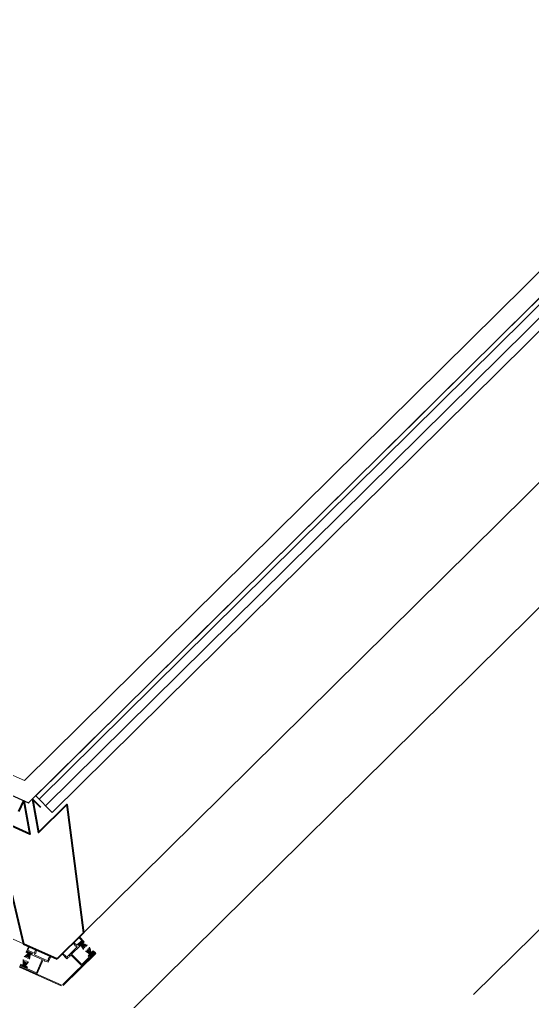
# Model space of a CAD drawing. Header units: inches. Extents: x -26575 to 27, y -11337 to 2257.
# Drawn here: x -23923.9 to -23896.5, y 1309.5 to 1362 of the extents above; entities that cross this region are included whole.
import ezdxf

# ---------------------------------------------------------------- set-up
doc = ezdxf.new("R2010")
doc.units = ezdxf.units.IN
doc.header["$LTSCALE"] = 48
doc.header["$MEASUREMENT"] = 0
doc.linetypes.add('NB - 12th floor_plan$0$HIDDEN2', pattern=[0.1875, 0.125, -0.0625])
for name, color, linetype in [('A106$0$A-CLNG-RAIL', 8, 'Continuous'), ('A106$0$A-FLOR-SLAB', 8, 'Continuous'), ('A106$0$A-GLAZ', 8, 'Continuous'), ('A106$0$A-GLAZ-CRNA', 8, 'Continuous'), ('A112$0$A-CLNG-RAIL', 8, 'Continuous'), ('A112$0$A-FLOR-SLAB', 8, 'Continuous'), ('A112$0$A-GLAZ', 8, 'Continuous'), ('A112$0$A-GLAZ-CRNA', 8, 'Continuous'), ('A612$0$A-CLNG-RAIL', 8, 'Continuous'), ('A612$0$A-CLNG-SFFT', 8, 'Continuous'), ('NB - 12th floor_plan$0$STFIN1', 1, 'NB - 12th floor_plan$0$HIDDEN2'), ('NB - 12th floor_plan$0$STSLABNOTCH', 1, 'NB - 12th floor_plan$0$HIDDEN2'), ('XREF', 7, 'Continuous')]:
    doc.layers.add(name, color=color, linetype=linetype)

# ---------------------------------------------------------------- blocks, each defined once
blk = doc.blocks.new('*U574')
at = {"layer": 'A106$0$A-CLNG-RAIL', "linetype": 'Continuous', "lineweight": 13}
for p, q in [((-0.354, 0.806), (-0.5, 0.475)), ((-0.443, 0.494), (-0.423, 0.54)), ((-0.423, 0.54), (-0.149, 0.418)), ((-0.403, 0.585), (-0.313, 0.788)), ((-0.061, 0.434), (-0.403, 0.585)), ((-0.313, 0.788), (-0.354, 0.806)), ((0.029, 0.637), (-0.061, 0.434)), ((0.018, 0.414), (0.037, 0.543)), ((0.07, 0.619), (0.029, 0.637)), ((0.037, 0.543), (0.07, 0.619)), ((-0.5, 0.475), (-0.404, 0.433)), ((-0.388, 0.47), (-0.443, 0.494)), ((-0.404, 0.433), (-0.388, 0.47)), ((-0.224, 0.397), (-0.24, 0.36)), ((-0.24, 0.36), (0.366, 0.092)), ((-0.169, 0.372), (-0.224, 0.397)), ((-0.149, 0.418), (-0.169, 0.372)), ((-0.052, 0.342), (-0.014, 0.428)), ((0.667, 0.024), (-0.052, 0.342)), ((-0.014, 0.428), (0.018, 0.414)), ((0.366, 0.092), (0.052, -0.618)), ((0.078, -0.684), (0.412, 0.071)), ((0.412, 0.071), (0.498, 0.033)), ((0.498, 0.033), (0.484, 0.001)), ((0.484, 0.001), (0.612, -0.017)), ((0.705, 0.11), (0.667, 0.024)), ((0.756, 0.225), (0.673, 0.124)), ((0.673, 0.124), (0.705, 0.11)), ((0.688, -0.051), (0.835, 0.28)), ((0.789, 0.3), (0.756, 0.225)), ((0.835, 0.28), (0.789, 0.3)), ((-0.778, -0.152), (-0.835, -0.28)), ((-0.835, -0.28), (0.078, -0.684)), ((-0.682, -0.194), (-0.778, -0.152)), ((-0.773, -0.252), (-0.753, -0.207)), ((-0.499, -0.374), (-0.773, -0.252)), ((-0.753, -0.207), (-0.698, -0.231)), ((-0.698, -0.231), (-0.682, -0.194)), ((-0.518, -0.267), (-0.534, -0.304)), ((-0.534, -0.304), (-0.479, -0.328)), ((-0.422, -0.31), (-0.518, -0.267)), ((-0.479, -0.328), (-0.499, -0.374)), ((-0.458, -0.392), (-0.422, -0.31)), ((0.052, -0.618), (-0.458, -0.392)), ((0.612, -0.017), (0.688, -0.051))]:
    blk.add_line(p, q, dxfattribs=at)
at = {"layer": 'A106$0$A-CLNG-RAIL', "lineweight": 13, "flags": 128}
for points in [[(-0.382, 0.496), (-0.21, 0.42)], [(-0.245, 0.422), (-0.256, 0.367), (-0.28, 0.298), (-0.315, 0.105)], [(-0.71, -0.245), (-0.538, -0.321)], [(-0.563, -0.297), (-0.53, -0.252), (-0.495, -0.188), (-0.376, -0.031)]]:
    blk.add_lwpolyline(points, dxfattribs=at)
at = {"layer": 'A106$0$A-CLNG-RAIL', "lineweight": 13}
for points in [[(-0.687, -0.248), (-0.657, -0.209), (-0.654, -0.157), (-0.658, -0.076), (-0.662, -0.048), (-0.659, 0.094)], [(-0.66, -0.26), (-0.645, -0.227), (-0.623, -0.177), (-0.621, -0.099), (-0.623, -0.065), (-0.611, 0.073)], [(-0.637, -0.277), (-0.627, -0.262), (-0.604, -0.225), (-0.579, -0.137), (-0.575, -0.086), (-0.543, 0.043)], [(-0.618, -0.286), (-0.563, -0.191), (-0.547, -0.125), (-0.532, -0.105), (-0.479, 0.014)], [(-0.364, 0.482), (-0.373, 0.432), (-0.409, 0.395), (-0.472, 0.344), (-0.495, 0.328), (-0.599, 0.23)], [(-0.337, 0.469), (-0.351, 0.436), (-0.373, 0.386), (-0.43, 0.332), (-0.457, 0.311), (-0.55, 0.209)], [(-0.309, 0.464), (-0.314, 0.446), (-0.325, 0.405), (-0.373, 0.327), (-0.409, 0.29), (-0.482, 0.179)], [(-0.29, 0.455), (-0.323, 0.351), (-0.361, 0.295), (-0.366, 0.27), (-0.418, 0.15)], [(-0.262, 0.429), (-0.284, 0.38), (-0.308, 0.324), (-0.317, 0.275), (-0.323, 0.252), (-0.354, 0.122)], [(-0.58, -0.289), (-0.558, -0.239), (-0.533, -0.184), (-0.502, -0.145), (-0.49, -0.124), (-0.414, -0.014)]]:
    blk.add_open_spline(points, degree=3, dxfattribs=at)
blk = doc.blocks.new('*U575')
at = {"layer": 'A106$0$A-CLNG-RAIL', "linetype": 'Continuous', "lineweight": 13}
for p, q in [((-0.285, 0.553), (-0.253, 0.585)), ((-0.227, 0.494), (-0.285, 0.553)), ((-0.253, 0.585), (-0.097, 0.427)), ((-0.097, 0.427), (0.169, 0.69)), ((0.204, 0.654), (-0.009, 0.444)), ((0.013, 0.848), (0.045, 0.88)), ((0.169, 0.69), (0.013, 0.848)), ((0.045, 0.88), (0.299, 0.622)), ((0.196, 0.577), (0.239, 0.619)), ((0.225, 0.548), (0.196, 0.577)), ((0.239, 0.619), (0.204, 0.654)), ((0.299, 0.622), (0.225, 0.548)), ((-0.88, -0.034), (-0.844, 0.001)), ((-0.844, 0.001), (-0.786, -0.058)), ((-0.632, -0.214), (-0.073, 0.339)), ((0.097, 0.422), (-0.375, -0.044)), ((-0.164, 0.381), (-0.227, 0.494)), ((-0.139, 0.405), (-0.164, 0.381)), ((-0.073, 0.339), (-0.139, 0.405)), ((-0.009, 0.444), (0.026, 0.408)), ((0.026, 0.408), (0.068, 0.45)), ((0.068, 0.45), (0.097, 0.422)), ((0.88, 0.034), (0.17, -0.667)), ((0.599, -0.172), (0.813, 0.038)), ((0.707, 0.06), (0.781, 0.134)), ((0.735, 0.032), (0.707, 0.06)), ((0.778, 0.074), (0.735, 0.032)), ((0.813, 0.038), (0.778, 0.074)), ((0.781, 0.134), (0.88, 0.034)), ((-0.626, -0.292), (-0.88, -0.034)), ((-0.786, -0.058), (-0.673, -0.122)), ((-0.673, -0.122), (-0.698, -0.147)), ((-0.698, -0.147), (-0.632, -0.214)), ((-0.566, -0.233), (-0.626, -0.292)), ((-0.453, -0.17), (-0.566, -0.233)), ((-0.411, -0.079), (-0.478, -0.145)), ((-0.478, -0.145), (-0.453, -0.17)), ((0.17, -0.667), (-0.411, -0.079)), ((-0.375, -0.044), (0.17, -0.596)), ((0.17, -0.596), (0.567, -0.204)), ((0.504, -0.14), (0.579, -0.066)), ((0.567, -0.204), (0.504, -0.14)), ((0.607, -0.095), (0.564, -0.137)), ((0.564, -0.137), (0.599, -0.172)), ((0.579, -0.066), (0.607, -0.095))]:
    blk.add_line(p, q, dxfattribs=at)
at = {"layer": 'A106$0$A-CLNG-RAIL', "lineweight": 13, "flags": 128}
for points in [[(0.181, 0.599), (0.048, 0.467)], [(0.079, 0.481), (0.109, 0.434), (0.156, 0.378), (0.258, 0.21)], [(0.632, -0.078), (0.585, -0.047), (0.529, 0), (0.362, 0.104)], [(0.751, 0.023), (0.617, -0.109)]]:
    blk.add_lwpolyline(points, dxfattribs=at)
at = {"layer": 'A106$0$A-CLNG-RAIL', "lineweight": 13}
for points in [[(0.11, 0.528), (0.178, 0.442), (0.233, 0.404), (0.246, 0.383), (0.338, 0.289)], [(0.124, 0.543), (0.135, 0.528), (0.161, 0.494), (0.233, 0.438), (0.28, 0.416), (0.388, 0.338)], [(0.148, 0.558), (0.174, 0.532), (0.212, 0.494), (0.285, 0.463), (0.317, 0.452), (0.44, 0.39)], [(0.17, 0.579), (0.195, 0.536), (0.242, 0.515), (0.319, 0.489), (0.347, 0.482), (0.478, 0.428)], [(0.092, 0.494), (0.131, 0.456), (0.173, 0.412), (0.198, 0.369), (0.213, 0.35), (0.288, 0.24)], [(0.645, -0.065), (0.606, -0.026), (0.564, 0.017), (0.521, 0.043), (0.502, 0.058), (0.392, 0.134)], [(0.679, -0.048), (0.594, 0.021), (0.556, 0.077), (0.535, 0.09), (0.442, 0.183)], [(0.694, -0.033), (0.679, -0.022), (0.645, 0.004), (0.59, 0.077), (0.568, 0.124), (0.492, 0.232)], [(0.709, -0.01), (0.684, 0.016), (0.645, 0.055), (0.616, 0.128), (0.605, 0.16), (0.545, 0.285)], [(0.731, 0.012), (0.688, 0.038), (0.667, 0.085), (0.642, 0.162), (0.636, 0.19), (0.583, 0.322)]]:
    blk.add_open_spline(points, degree=3, dxfattribs=at)
blk = doc.blocks.new('A106')
at = {"layer": 'A106$0$A-CLNG-RAIL', "lineweight": 13}
for points in [[(-23919.863, 1312.095), (-23921.603, 1310.376), (-23921.615, 1310.434), (-23919.898, 1312.131)], [(-23923.939, 1311.348), (-23921.702, 1310.358), (-23921.711, 1310.417), (-23923.919, 1311.394)]]:
    blk.add_3dface(points, dxfattribs=at)
at = {"layer": 'A106$0$A-FLOR-SLAB', "lineweight": 0, "flags": 128}
blk.add_lwpolyline([(-23869.273, 1530.347), (-23869.273, 1357.192), (-23920.878, 1306.152), (-24082.047, 1377.514)], dxfattribs=at)
at = {"layer": 'A106$0$A-GLAZ', "lineweight": 0, "flags": 128}
blk.add_lwpolyline([(-24088.548, 1394.334), (-23923.662, 1321.329), (-23882.023, 1362.512), (-23882.025, 1543.099)], dxfattribs=at)
at = {"layer": 'A106$0$A-GLAZ', "lineweight": 40, "flags": 128}
for points in [[(-23923.962, 1319.675), (-23923.705, 1320.254), (-23923.377, 1318.468), (-23925.331, 1319.333), (-23923.715, 1312.603), (-23921.916, 1311.807)], [(-23922.798, 1319.888), (-23923.244, 1320.339), (-23922.916, 1318.553), (-23921.397, 1320.056), (-23920.518, 1313.19), (-23921.916, 1311.807)]]:
    blk.add_lwpolyline(points, dxfattribs=at)
at = {"layer": 'A106$0$A-GLAZ', "lineweight": 0}
blk.add_point((-23923.443, 1320.138), dxfattribs=at)
at = {"layer": 'A106$0$A-GLAZ-CRNA', "lineweight": 0}
for p, q in [((-23921.916, 1311.807), (-24084.467, 1383.78)), ((-23922.891, 1320.337), (-23881.201, 1361.571)), ((-23922.539, 1319.981), (-23880.849, 1361.215)), ((-23921.916, 1311.807), (-23874.023, 1359.175))]:
    blk.add_line(p, q, dxfattribs=at)
at = {"layer": 'A106$0$A-GLAZ-CRNA', "lineweight": 30}
for p, q in [((-23923.067, 1320.514), (-23881.376, 1361.748)), ((-23922.187, 1319.626), (-23880.497, 1360.86)), ((-23923.066, 1320.515), (-23922.187, 1319.626))]:
    blk.add_line(p, q, dxfattribs=at)
at = {"layer": 'A106$0$A-CLNG-RAIL', "lineweight": 13}
for name, p in [('*U575', (-23920.778, 1312.096)), ('*U574', (-23923.084, 1311.674))]:
    blk.add_blockref(name, p, dxfattribs=at)
blk = doc.blocks.new('A112')
at = {"layer": 'A112$0$A-CLNG-RAIL', "lineweight": 13}
for p, q in [((-23921.063, 1312.65), (-23921.031, 1312.681)), ((-23921.004, 1312.591), (-23921.063, 1312.65)), ((-23921.031, 1312.681), (-23920.875, 1312.524)), ((-23920.941, 1312.477), (-23921.004, 1312.591)), ((-23920.875, 1312.524), (-23920.609, 1312.786)), ((-23920.574, 1312.751), (-23920.787, 1312.54)), ((-23920.765, 1312.944), (-23920.733, 1312.976)), ((-23920.609, 1312.786), (-23920.765, 1312.944)), ((-23920.733, 1312.976), (-23920.478, 1312.718)), ((-23920.581, 1312.673), (-23920.538, 1312.715)), ((-23920.553, 1312.645), (-23920.581, 1312.673)), ((-23920.538, 1312.715), (-23920.574, 1312.751)), ((-23920.478, 1312.718), (-23920.553, 1312.645)), ((-23923.438, 1312.48), (-23923.584, 1312.149)), ((-23923.584, 1312.149), (-23923.488, 1312.107)), ((-23923.527, 1312.168), (-23923.507, 1312.213)), ((-23923.472, 1312.143), (-23923.527, 1312.168)), ((-23923.507, 1312.213), (-23923.232, 1312.092)), ((-23923.488, 1312.107), (-23923.472, 1312.143)), ((-23923.486, 1312.259), (-23923.397, 1312.462)), ((-23923.144, 1312.108), (-23923.486, 1312.259)), ((-23923.397, 1312.462), (-23923.438, 1312.48)), ((-23923.307, 1312.07), (-23923.324, 1312.034)), ((-23923.253, 1312.046), (-23923.307, 1312.07)), ((-23923.232, 1312.092), (-23923.253, 1312.046)), ((-23923.055, 1312.311), (-23923.144, 1312.108)), ((-23923.136, 1312.016), (-23923.098, 1312.102)), ((-23923.098, 1312.102), (-23923.066, 1312.088)), ((-23923.066, 1312.088), (-23923.047, 1312.216)), ((-23923.013, 1312.292), (-23923.055, 1312.311)), ((-23923.047, 1312.216), (-23923.013, 1312.292)), ((-23921.657, 1312.062), (-23921.622, 1312.097)), ((-23921.403, 1311.805), (-23921.657, 1312.062)), ((-23921.622, 1312.097), (-23921.564, 1312.038)), ((-23921.41, 1311.883), (-23920.851, 1312.435)), ((-23920.681, 1312.518), (-23921.153, 1312.052)), ((-23921.153, 1312.052), (-23920.607, 1311.5)), ((-23920.917, 1312.502), (-23920.941, 1312.477)), ((-23920.851, 1312.435), (-23920.917, 1312.502)), ((-23920.787, 1312.54), (-23920.752, 1312.504)), ((-23920.752, 1312.504), (-23920.709, 1312.547)), ((-23920.709, 1312.547), (-23920.681, 1312.518)), ((-23919.898, 1312.131), (-23920.608, 1311.429)), ((-23920.178, 1311.924), (-23919.965, 1312.135)), ((-23920.071, 1312.157), (-23919.996, 1312.23)), ((-23920.043, 1312.128), (-23920.071, 1312.157)), ((-23920, 1312.17), (-23920.043, 1312.128)), ((-23919.965, 1312.135), (-23920, 1312.17)), ((-23919.996, 1312.23), (-23919.898, 1312.131)), ((-23923.862, 1311.522), (-23923.919, 1311.394)), ((-23923.766, 1311.479), (-23923.862, 1311.522)), ((-23923.324, 1312.034), (-23922.717, 1311.765)), ((-23922.417, 1311.698), (-23923.136, 1312.016)), ((-23922.717, 1311.765), (-23923.032, 1311.056)), ((-23923.006, 1310.99), (-23922.672, 1311.745)), ((-23922.672, 1311.745), (-23922.586, 1311.707)), ((-23922.586, 1311.707), (-23922.6, 1311.675)), ((-23922.6, 1311.675), (-23922.471, 1311.657)), ((-23922.471, 1311.657), (-23922.396, 1311.623)), ((-23922.379, 1311.784), (-23922.417, 1311.698)), ((-23922.328, 1311.898), (-23922.411, 1311.798)), ((-23922.411, 1311.798), (-23922.379, 1311.784)), ((-23922.396, 1311.623), (-23922.249, 1311.954)), ((-23922.295, 1311.974), (-23922.328, 1311.898)), ((-23922.249, 1311.954), (-23922.295, 1311.974)), ((-23921.564, 1312.038), (-23921.451, 1311.974)), ((-23921.451, 1311.974), (-23921.476, 1311.949)), ((-23921.476, 1311.949), (-23921.41, 1311.883)), ((-23921.344, 1311.863), (-23921.403, 1311.805)), ((-23921.231, 1311.926), (-23921.344, 1311.863)), ((-23921.188, 1312.017), (-23921.255, 1311.951)), ((-23921.255, 1311.951), (-23921.231, 1311.926)), ((-23920.608, 1311.429), (-23921.188, 1312.017)), ((-23920.607, 1311.5), (-23920.21, 1311.892)), ((-23920.274, 1311.956), (-23920.199, 1312.03)), ((-23920.21, 1311.892), (-23920.274, 1311.956)), ((-23920.171, 1312.002), (-23920.213, 1311.96)), ((-23920.213, 1311.96), (-23920.178, 1311.924)), ((-23920.199, 1312.03), (-23920.171, 1312.002)), ((-23923.919, 1311.394), (-23923.006, 1310.99)), ((-23923.857, 1311.421), (-23923.837, 1311.467)), ((-23923.583, 1311.3), (-23923.857, 1311.421)), ((-23923.837, 1311.467), (-23923.782, 1311.443)), ((-23923.782, 1311.443), (-23923.766, 1311.479)), ((-23923.601, 1311.407), (-23923.618, 1311.37)), ((-23923.618, 1311.37), (-23923.563, 1311.346)), ((-23923.505, 1311.364), (-23923.601, 1311.407)), ((-23923.563, 1311.346), (-23923.583, 1311.3)), ((-23923.542, 1311.282), (-23923.505, 1311.364)), ((-23923.032, 1311.056), (-23923.542, 1311.282))]:
    blk.add_line(p, q, dxfattribs=at)
at = {"layer": 'A112$0$A-CLNG-RAIL', "lineweight": 13, "flags": 128}
for points in [[(-23920.596, 1312.695), (-23920.73, 1312.564)], [(-23920.698, 1312.578), (-23920.669, 1312.531), (-23920.622, 1312.475), (-23920.52, 1312.306)], [(-23923.466, 1312.17), (-23923.294, 1312.094)], [(-23923.329, 1312.096), (-23923.34, 1312.041), (-23923.364, 1311.972), (-23923.399, 1311.779)], [(-23920.146, 1312.019), (-23920.193, 1312.049), (-23920.248, 1312.096), (-23920.415, 1312.2)], [(-23920.027, 1312.119), (-23920.16, 1311.987)], [(-23923.647, 1311.377), (-23923.614, 1311.422), (-23923.579, 1311.486), (-23923.459, 1311.642)], [(-23923.794, 1311.429), (-23923.622, 1311.353)]]:
    blk.add_lwpolyline(points, dxfattribs=at)
at = {"layer": 'A112$0$A-CLNG-RAIL', "lineweight": 13}
for points in [[(-23920.685, 1312.591), (-23920.647, 1312.552), (-23920.605, 1312.509), (-23920.579, 1312.466), (-23920.565, 1312.446), (-23920.49, 1312.336)], [(-23920.668, 1312.625), (-23920.6, 1312.539), (-23920.545, 1312.5), (-23920.531, 1312.479), (-23920.44, 1312.385)], [(-23920.653, 1312.639), (-23920.642, 1312.625), (-23920.617, 1312.59), (-23920.544, 1312.534), (-23920.498, 1312.512), (-23920.39, 1312.435)], [(-23920.629, 1312.655), (-23920.604, 1312.629), (-23920.565, 1312.59), (-23920.493, 1312.56), (-23920.461, 1312.549), (-23920.337, 1312.487)], [(-23920.608, 1312.676), (-23920.582, 1312.633), (-23920.535, 1312.611), (-23920.458, 1312.585), (-23920.431, 1312.579), (-23920.299, 1312.524)], [(-23923.448, 1312.155), (-23923.457, 1312.106), (-23923.493, 1312.069), (-23923.555, 1312.018), (-23923.579, 1312.002), (-23923.683, 1311.904)], [(-23923.42, 1312.143), (-23923.435, 1312.11), (-23923.457, 1312.06), (-23923.514, 1312.006), (-23923.54, 1311.984), (-23923.634, 1311.883)], [(-23923.393, 1312.137), (-23923.398, 1312.12), (-23923.409, 1312.079), (-23923.457, 1312), (-23923.493, 1311.963), (-23923.566, 1311.853)], [(-23923.374, 1312.129), (-23923.407, 1312.024), (-23923.445, 1311.968), (-23923.45, 1311.944), (-23923.502, 1311.824)], [(-23923.345, 1312.103), (-23923.367, 1312.053), (-23923.392, 1311.998), (-23923.4, 1311.949), (-23923.407, 1311.925), (-23923.438, 1311.796)], [(-23920.133, 1312.032), (-23920.171, 1312.07), (-23920.214, 1312.113), (-23920.256, 1312.139), (-23920.276, 1312.154), (-23920.385, 1312.23)], [(-23920.099, 1312.048), (-23920.184, 1312.117), (-23920.222, 1312.173), (-23920.243, 1312.187), (-23920.335, 1312.279)], [(-23920.084, 1312.063), (-23920.098, 1312.074), (-23920.132, 1312.1), (-23920.188, 1312.173), (-23920.209, 1312.22), (-23920.285, 1312.329)], [(-23920.068, 1312.087), (-23920.094, 1312.113), (-23920.132, 1312.151), (-23920.162, 1312.224), (-23920.172, 1312.257), (-23920.232, 1312.381)], [(-23920.047, 1312.108), (-23920.089, 1312.134), (-23920.111, 1312.181), (-23920.136, 1312.258), (-23920.142, 1312.286), (-23920.195, 1312.418)], [(-23923.771, 1311.426), (-23923.741, 1311.465), (-23923.738, 1311.517), (-23923.741, 1311.598), (-23923.745, 1311.626), (-23923.743, 1311.768)], [(-23923.744, 1311.413), (-23923.729, 1311.446), (-23923.707, 1311.496), (-23923.705, 1311.575), (-23923.707, 1311.609), (-23923.694, 1311.746)], [(-23923.721, 1311.397), (-23923.711, 1311.412), (-23923.688, 1311.448), (-23923.663, 1311.536), (-23923.659, 1311.588), (-23923.626, 1311.716)], [(-23923.702, 1311.388), (-23923.646, 1311.483), (-23923.631, 1311.549), (-23923.616, 1311.569), (-23923.562, 1311.688)], [(-23923.664, 1311.384), (-23923.641, 1311.434), (-23923.617, 1311.49), (-23923.586, 1311.529), (-23923.573, 1311.55), (-23923.498, 1311.66)]]:
    blk.add_open_spline(points, degree=3, dxfattribs=at)
for points in [[(-23919.863, 1312.095), (-23921.603, 1310.376), (-23921.615, 1310.434), (-23919.898, 1312.131)], [(-23923.939, 1311.348), (-23921.702, 1310.358), (-23921.711, 1310.417), (-23923.919, 1311.394)]]:
    blk.add_3dface(points, dxfattribs=at)
at = {"layer": 'A112$0$A-FLOR-SLAB', "lineweight": 0, "flags": 128}
blk.add_lwpolyline([(-23869.273, 1530.347), (-23869.273, 1357.192), (-23920.878, 1306.152), (-24082.047, 1377.514)], dxfattribs=at)
at = {"layer": 'A112$0$A-GLAZ', "lineweight": 0, "flags": 128}
blk.add_lwpolyline([(-24088.548, 1394.334), (-23923.662, 1321.329), (-23882.023, 1362.512), (-23882.025, 1543.099)], dxfattribs=at)
at = {"layer": 'A112$0$A-GLAZ', "lineweight": 40, "flags": 128}
for points in [[(-23923.962, 1319.675), (-23923.705, 1320.254), (-23923.377, 1318.468), (-23925.331, 1319.333), (-23923.715, 1312.603), (-23921.916, 1311.807)], [(-23922.798, 1319.888), (-23923.244, 1320.339), (-23922.916, 1318.553), (-23921.397, 1320.056), (-23920.518, 1313.19), (-23921.916, 1311.807)]]:
    blk.add_lwpolyline(points, dxfattribs=at)
at = {"layer": 'A112$0$A-GLAZ', "lineweight": 0}
blk.add_point((-23923.443, 1320.138), dxfattribs=at)
at = {"layer": 'A112$0$A-GLAZ-CRNA', "lineweight": 0}
for p, q in [((-23921.916, 1311.807), (-24084.467, 1383.78)), ((-23922.891, 1320.337), (-23881.201, 1361.571)), ((-23922.539, 1319.981), (-23880.849, 1361.215)), ((-23921.916, 1311.807), (-23874.023, 1359.175))]:
    blk.add_line(p, q, dxfattribs=at)
at = {"layer": 'A112$0$A-GLAZ-CRNA', "lineweight": 30}
for p, q in [((-23923.067, 1320.514), (-23881.376, 1361.748)), ((-23922.187, 1319.626), (-23880.497, 1360.86)), ((-23923.066, 1320.515), (-23922.187, 1319.626))]:
    blk.add_line(p, q, dxfattribs=at)
blk = doc.blocks.new('A612')
at = {"layer": 'A612$0$A-CLNG-RAIL', "lineweight": 13}
for p, q in [((-23921.063, 1312.65), (-23921.031, 1312.681)), ((-23921.004, 1312.591), (-23921.063, 1312.65)), ((-23921.031, 1312.681), (-23920.875, 1312.524)), ((-23920.941, 1312.477), (-23921.004, 1312.591)), ((-23920.875, 1312.524), (-23920.609, 1312.786)), ((-23920.574, 1312.751), (-23920.787, 1312.54)), ((-23920.765, 1312.944), (-23920.733, 1312.976)), ((-23920.609, 1312.786), (-23920.765, 1312.944)), ((-23920.733, 1312.976), (-23920.478, 1312.718)), ((-23920.581, 1312.673), (-23920.538, 1312.715)), ((-23920.553, 1312.645), (-23920.581, 1312.673)), ((-23920.538, 1312.715), (-23920.574, 1312.751)), ((-23920.478, 1312.718), (-23920.553, 1312.645)), ((-23923.438, 1312.48), (-23923.584, 1312.149)), ((-23923.584, 1312.149), (-23923.488, 1312.107)), ((-23923.527, 1312.168), (-23923.507, 1312.213)), ((-23923.472, 1312.143), (-23923.527, 1312.168)), ((-23923.507, 1312.213), (-23923.232, 1312.092)), ((-23923.488, 1312.107), (-23923.472, 1312.143)), ((-23923.486, 1312.259), (-23923.397, 1312.462)), ((-23923.144, 1312.108), (-23923.486, 1312.259)), ((-23923.397, 1312.462), (-23923.438, 1312.48)), ((-23923.307, 1312.07), (-23923.324, 1312.034)), ((-23923.253, 1312.046), (-23923.307, 1312.07)), ((-23923.232, 1312.092), (-23923.253, 1312.046)), ((-23923.055, 1312.311), (-23923.144, 1312.108)), ((-23923.136, 1312.016), (-23923.098, 1312.102)), ((-23923.098, 1312.102), (-23923.066, 1312.088)), ((-23923.066, 1312.088), (-23923.047, 1312.216)), ((-23923.013, 1312.292), (-23923.055, 1312.311)), ((-23923.047, 1312.216), (-23923.013, 1312.292)), ((-23921.657, 1312.062), (-23921.622, 1312.097)), ((-23921.403, 1311.805), (-23921.657, 1312.062)), ((-23921.622, 1312.097), (-23921.564, 1312.038)), ((-23921.41, 1311.883), (-23920.851, 1312.435)), ((-23920.681, 1312.518), (-23921.153, 1312.052)), ((-23921.153, 1312.052), (-23920.607, 1311.5)), ((-23920.917, 1312.502), (-23920.941, 1312.477)), ((-23920.851, 1312.435), (-23920.917, 1312.502)), ((-23920.787, 1312.54), (-23920.752, 1312.504)), ((-23920.752, 1312.504), (-23920.709, 1312.547)), ((-23920.709, 1312.547), (-23920.681, 1312.518)), ((-23919.898, 1312.131), (-23920.608, 1311.429)), ((-23920.178, 1311.924), (-23919.965, 1312.135)), ((-23920.071, 1312.157), (-23919.996, 1312.23)), ((-23920.043, 1312.128), (-23920.071, 1312.157)), ((-23920, 1312.17), (-23920.043, 1312.128)), ((-23919.965, 1312.135), (-23920, 1312.17)), ((-23919.996, 1312.23), (-23919.898, 1312.131)), ((-23923.862, 1311.522), (-23923.919, 1311.394)), ((-23923.766, 1311.479), (-23923.862, 1311.522)), ((-23923.324, 1312.034), (-23922.717, 1311.765)), ((-23922.417, 1311.698), (-23923.136, 1312.016)), ((-23922.717, 1311.765), (-23923.032, 1311.056)), ((-23923.006, 1310.99), (-23922.672, 1311.745)), ((-23922.672, 1311.745), (-23922.586, 1311.707)), ((-23922.586, 1311.707), (-23922.6, 1311.675)), ((-23922.6, 1311.675), (-23922.471, 1311.657)), ((-23922.471, 1311.657), (-23922.396, 1311.623)), ((-23922.379, 1311.784), (-23922.417, 1311.698)), ((-23922.328, 1311.898), (-23922.411, 1311.798)), ((-23922.411, 1311.798), (-23922.379, 1311.784)), ((-23922.396, 1311.623), (-23922.249, 1311.954)), ((-23922.295, 1311.974), (-23922.328, 1311.898)), ((-23922.249, 1311.954), (-23922.295, 1311.974)), ((-23921.564, 1312.038), (-23921.451, 1311.974)), ((-23921.451, 1311.974), (-23921.476, 1311.949)), ((-23921.476, 1311.949), (-23921.41, 1311.883)), ((-23921.344, 1311.863), (-23921.403, 1311.805)), ((-23921.231, 1311.926), (-23921.344, 1311.863)), ((-23921.188, 1312.017), (-23921.255, 1311.951)), ((-23921.255, 1311.951), (-23921.231, 1311.926)), ((-23920.608, 1311.429), (-23921.188, 1312.017)), ((-23920.607, 1311.5), (-23920.21, 1311.892)), ((-23920.274, 1311.956), (-23920.199, 1312.03)), ((-23920.21, 1311.892), (-23920.274, 1311.956)), ((-23920.171, 1312.002), (-23920.213, 1311.96)), ((-23920.213, 1311.96), (-23920.178, 1311.924)), ((-23920.199, 1312.03), (-23920.171, 1312.002)), ((-23923.919, 1311.394), (-23923.006, 1310.99)), ((-23923.857, 1311.421), (-23923.837, 1311.467)), ((-23923.583, 1311.3), (-23923.857, 1311.421)), ((-23923.837, 1311.467), (-23923.782, 1311.443)), ((-23923.782, 1311.443), (-23923.766, 1311.479)), ((-23923.601, 1311.407), (-23923.618, 1311.37)), ((-23923.618, 1311.37), (-23923.563, 1311.346)), ((-23923.505, 1311.364), (-23923.601, 1311.407)), ((-23923.563, 1311.346), (-23923.583, 1311.3)), ((-23923.542, 1311.282), (-23923.505, 1311.364)), ((-23923.032, 1311.056), (-23923.542, 1311.282))]:
    blk.add_line(p, q, dxfattribs=at)
at = {"layer": 'A612$0$A-CLNG-RAIL', "lineweight": 13, "flags": 128}
for points in [[(-23920.596, 1312.695), (-23920.73, 1312.564)], [(-23920.698, 1312.578), (-23920.669, 1312.531), (-23920.622, 1312.475), (-23920.52, 1312.306)], [(-23923.466, 1312.17), (-23923.294, 1312.094)], [(-23923.329, 1312.096), (-23923.34, 1312.041), (-23923.364, 1311.972), (-23923.399, 1311.779)], [(-23920.146, 1312.019), (-23920.193, 1312.049), (-23920.248, 1312.096), (-23920.415, 1312.2)], [(-23920.027, 1312.119), (-23920.16, 1311.987)], [(-23923.647, 1311.377), (-23923.614, 1311.422), (-23923.579, 1311.486), (-23923.459, 1311.642)], [(-23923.794, 1311.429), (-23923.622, 1311.353)]]:
    blk.add_lwpolyline(points, dxfattribs=at)
at = {"layer": 'A612$0$A-CLNG-RAIL', "lineweight": 13}
for points in [[(-23920.685, 1312.591), (-23920.647, 1312.552), (-23920.605, 1312.509), (-23920.579, 1312.466), (-23920.565, 1312.446), (-23920.49, 1312.336)], [(-23920.668, 1312.625), (-23920.6, 1312.539), (-23920.545, 1312.5), (-23920.531, 1312.479), (-23920.44, 1312.385)], [(-23920.653, 1312.639), (-23920.642, 1312.625), (-23920.617, 1312.59), (-23920.544, 1312.534), (-23920.498, 1312.512), (-23920.39, 1312.435)], [(-23920.629, 1312.655), (-23920.604, 1312.629), (-23920.565, 1312.59), (-23920.493, 1312.56), (-23920.461, 1312.549), (-23920.337, 1312.487)], [(-23920.608, 1312.676), (-23920.582, 1312.633), (-23920.535, 1312.611), (-23920.458, 1312.585), (-23920.431, 1312.579), (-23920.299, 1312.524)], [(-23923.448, 1312.155), (-23923.457, 1312.106), (-23923.493, 1312.069), (-23923.555, 1312.018), (-23923.579, 1312.002), (-23923.683, 1311.904)], [(-23923.42, 1312.143), (-23923.435, 1312.11), (-23923.457, 1312.06), (-23923.514, 1312.006), (-23923.54, 1311.984), (-23923.634, 1311.883)], [(-23923.393, 1312.137), (-23923.398, 1312.12), (-23923.409, 1312.079), (-23923.457, 1312), (-23923.493, 1311.963), (-23923.566, 1311.853)], [(-23923.374, 1312.129), (-23923.407, 1312.024), (-23923.445, 1311.968), (-23923.45, 1311.944), (-23923.502, 1311.824)], [(-23923.345, 1312.103), (-23923.367, 1312.053), (-23923.392, 1311.998), (-23923.4, 1311.949), (-23923.407, 1311.925), (-23923.438, 1311.796)], [(-23920.133, 1312.032), (-23920.171, 1312.07), (-23920.214, 1312.113), (-23920.256, 1312.139), (-23920.276, 1312.154), (-23920.385, 1312.23)], [(-23920.099, 1312.048), (-23920.184, 1312.117), (-23920.222, 1312.173), (-23920.243, 1312.187), (-23920.335, 1312.279)], [(-23920.084, 1312.063), (-23920.098, 1312.074), (-23920.132, 1312.1), (-23920.188, 1312.173), (-23920.209, 1312.22), (-23920.285, 1312.329)], [(-23920.068, 1312.087), (-23920.094, 1312.113), (-23920.132, 1312.151), (-23920.162, 1312.224), (-23920.172, 1312.257), (-23920.232, 1312.381)], [(-23920.047, 1312.108), (-23920.089, 1312.134), (-23920.111, 1312.181), (-23920.136, 1312.258), (-23920.142, 1312.286), (-23920.195, 1312.418)], [(-23923.771, 1311.426), (-23923.741, 1311.465), (-23923.738, 1311.517), (-23923.741, 1311.598), (-23923.745, 1311.626), (-23923.743, 1311.768)], [(-23923.744, 1311.413), (-23923.729, 1311.446), (-23923.707, 1311.496), (-23923.705, 1311.575), (-23923.707, 1311.609), (-23923.694, 1311.746)], [(-23923.721, 1311.397), (-23923.711, 1311.412), (-23923.688, 1311.448), (-23923.663, 1311.536), (-23923.659, 1311.588), (-23923.626, 1311.716)], [(-23923.702, 1311.388), (-23923.646, 1311.483), (-23923.631, 1311.549), (-23923.616, 1311.569), (-23923.562, 1311.688)], [(-23923.664, 1311.384), (-23923.641, 1311.434), (-23923.617, 1311.49), (-23923.586, 1311.529), (-23923.573, 1311.55), (-23923.498, 1311.66)]]:
    blk.add_open_spline(points, degree=3, dxfattribs=at)
for points in [[(-23919.863, 1312.095), (-23921.603, 1310.376), (-23921.615, 1310.434), (-23919.898, 1312.131)], [(-23923.939, 1311.348), (-23921.702, 1310.358), (-23921.711, 1310.417), (-23923.919, 1311.394)]]:
    blk.add_3dface(points, dxfattribs=at)
at = {"layer": 'A612$0$A-CLNG-SFFT', "lineweight": 0, "extrusion": (4.60855e-09, 1.04083e-08, 1), "elevation": 0, "flags": 128}
blk.add_lwpolyline([(-24070.71, 1348.16), (-23916.014, 1279.665), (-23847.023, 1347.902), (-23847.023, 1508.095)], dxfattribs=at)
at = {"layer": 'A612$0$A-CLNG-SFFT', "lineweight": 0, "extrusion": (4.66315e-09, 1.05316e-08, 1), "elevation": 0, "flags": 128}
blk.add_lwpolyline([(-24069.181, 1344.203), (-23915.358, 1276.094), (-23844.023, 1346.65), (-23844.023, 1505.095)], dxfattribs=at)
blk = doc.blocks.new('NB - 12th floor_plan')
at = {"layer": 'NB - 12th floor_plan$0$STFIN1', "elevation": 0}
blk.add_lwpolyline([(-24599.08, 241.312), (-24088.947, 1393.42), (-23923.445, 1320.139), (-23881.024, 1362.094), (-23881.024, 1543.097), (-21060.024, 1543.097), (-21060.024, -18.905), (-22502.024, -18.905)], dxfattribs=at)
at = {"layer": 'NB - 12th floor_plan$0$STSLABNOTCH'}
blk.add_lwpolyline([(-23868.023, 1531.598), (-23868.023, 1434.121), (-23857.023, 1434.121), (-23857.023, 1352.079), (-23918.202, 1291.57), (-24010.074, 1332.249), (-24005.62, 1342.307), (-24083.696, 1376.877)], dxfattribs=at)

msp = doc.modelspace()

# ---------------------------------------------------------------- block references
at = {"layer": 'XREF'}
for name in ['A106', 'A112', 'NB - 12th floor_plan', 'A612']:
    msp.add_blockref(name, (0, 0), dxfattribs=at)

doc.saveas('drawing.dxf')
